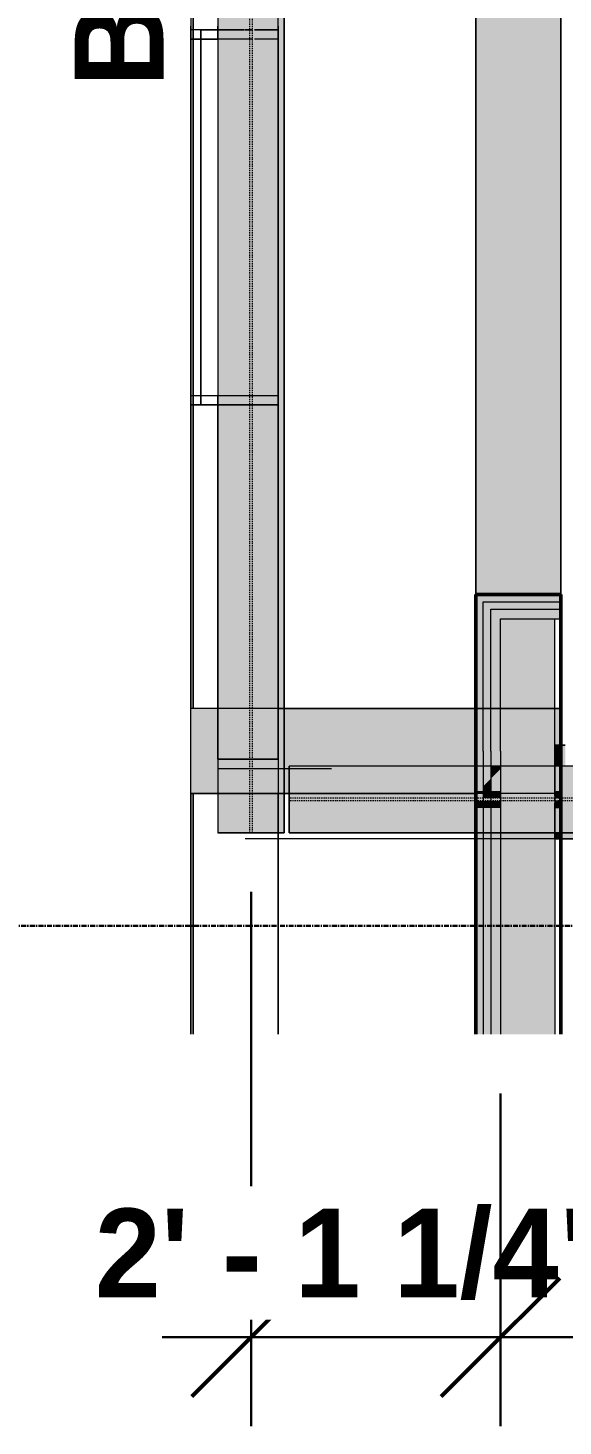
# Model space of a CAD drawing. Header units: inches. Extents: x -15746 to 650, y -81 to 12338.
# Drawn here: x -1324.6 to -1270.3, y 11483.5 to 11625.2 of the extents above; entities that cross this region are included whole.
import ezdxf

# ---------------------------------------------------------------- set-up
doc = ezdxf.new("R2010")
doc.units = ezdxf.units.IN
doc.header["$MEASUREMENT"] = 0
doc.linetypes.add('Grid Line 1_2_', pattern=[0.875, 0.5, -0.125, 0.125, -0.125])
doc.linetypes.add('Hidden 1_8_', pattern=[0.1875, 0.125, -0.0625])
for name, color, linetype, lineweight in [('A-ANNO-DIMS', 211, 'Continuous', 9), ('A-ANNO-DIMS-96', 211, 'Continuous', 9), ('A-DETL-THIN', 151, 'Continuous', 9), ('A-WALL', 113, 'Continuous', 13), ('I-WALL', 2, 'Continuous', 13), ('S-BEAM', 12, 'Continuous', 9), ('S-BEAM-IDEN', 2, 'Continuous', 30), ('S-GRID', 1, 'Continuous', 9)]:
    doc.layers.add(name, color=color, linetype=linetype, lineweight=lineweight)
doc.styles.add('Century Gothic_B', font='', dxfattribs={"height": 9})
doc.styles.get('Century Gothic_B').set_extended_font_data('Century Gothic', bold=True)
doc.dimstyles.new('OD__1_4__Tol__', dxfattribs={"dimscale": 12, "dimtxt": 9.397514, "dimasz": 1, "dimexe": 0.75, "dimexo": 0.5, "dimgap": 0.125, "dimtad": 1, "dimrnd": 0.25, "dimzin": 1, "dimdsep": 46, "dimlunit": 4, "dimtxsty": 'Century Gothic_B', "dimblk1": 'OBLIQUE', "dimblk2": 'OBLIQUE', "dimsah": 1, "dimcen": 0.09, "dimdle": 0.75, "dimazin": 0, "dimtfac": 1, "dimtdec": 4, "dimtix": 1, "dimtmove": 0, "dimatfit": 3, "dimfxl": 1, "dimtvp": 1, "dimtfill": 1, "dimfrac": 2, "dimtolj": 1, "dimtzin": 0, "dimlwd": 30, "dimlwe": 30, "dimarcsym": 2})

# ---------------------------------------------------------------- blocks, each defined once
blk = doc.blocks.new('CTR - 1st Phase - Shell_rvt-2-FRAMING PLAN - 2ND FLOOR AT RAMP')
at = {"layer": 'A-WALL', "transparency": 33554585}
h = blk.add_hatch(color=23, dxfattribs=at)
h.paths.add_polyline_path([(-3831.07, 11551.9), (-3831.07, 11567.04), (-3823.2, 11567.04), (-3823.2, 11567.79), (-3831.82, 11567.79), (-3831.82, 11551.9)], flags=0)
h.paths.add_polyline_path([(-3823.2, 11759.79), (-3823.2, 11760.54), (-3831.07, 11760.54), (-3831.07, 11786.24), (-3827.51, 11786.24), (-3827.51, 11786.99), (-3831.82, 11786.99), (-3831.82, 11759.79), (-3825.9, 11759.79)], flags=0)
h.paths.add_polyline_path([(-3831.82, 11826.99), (-3827.51, 11826.99), (-3827.51, 11827.74), (-3831.07, 11827.74), (-3831.07, 11847.19), (-3831.82, 11847.19)], flags=0)
at = {"layer": 'A-WALL', "lineweight": 5, "transparency": 33554585}
h = blk.add_hatch(color=31, dxfattribs=at)
h.paths.add_polyline_path([(-3830.32, 11551.9), (-3830.32, 11566.29), (-3823.2, 11566.29), (-3823.2, 11567.04), (-3831.07, 11567.04), (-3831.07, 11551.9)], flags=0)
h.paths.add_polyline_path([(-3823.2, 11760.54), (-3823.2, 11761.29), (-3830.32, 11761.29), (-3830.32, 11785.49), (-3827.51, 11785.49), (-3827.51, 11786.24), (-3831.07, 11786.24), (-3831.07, 11760.54), (-3825.9, 11760.54)], flags=0)
h.paths.add_polyline_path([(-3831.07, 11827.74), (-3827.51, 11827.74), (-3827.51, 11828.49), (-3830.32, 11828.49), (-3830.32, 11847.19), (-3831.07, 11847.19)], flags=0)
h = blk.add_hatch(color=31, dxfattribs=at)
h.paths.add_polyline_path([(-3829.32, 11551.9), (-3829.32, 11565.29), (-3823.2, 11565.29), (-3823.2, 11566.29), (-3830.32, 11566.29), (-3830.32, 11551.9)], flags=0)
h.paths.add_polyline_path([(-3830.32, 11761.29), (-3823.2, 11761.29), (-3823.2, 11762.29), (-3829.32, 11762.29), (-3829.32, 11775.36), (-3830.2, 11775.36), (-3830.2, 11782.61), (-3829.32, 11782.61), (-3829.32, 11784.49), (-3827.51, 11784.49), (-3827.51, 11785.49), (-3830.32, 11785.49), (-3830.32, 11766.2)], flags=0)
h.paths.add_polyline_path([(-3830.32, 11828.49), (-3827.51, 11828.49), (-3827.51, 11829.49), (-3829.32, 11829.49), (-3829.32, 11847.19), (-3830.32, 11847.19)], flags=0)
h = blk.add_hatch(color=31, dxfattribs=at)
h.paths.add_polyline_path([(-3823.82, 11551.9), (-3823.82, 11565.29), (-3829.32, 11565.29), (-3829.32, 11551.9), (-3825.9, 11551.9)], flags=0)
h.paths.add_polyline_path([(-3829.32, 11762.29), (-3823.82, 11762.29), (-3823.82, 11775.36), (-3829.32, 11775.36), (-3829.32, 11766.2)], flags=0)
h.paths.add_polyline_path([(-3823.82, 11782.61), (-3823.82, 11786.36), (-3827.51, 11786.36), (-3827.51, 11784.49), (-3829.32, 11784.49), (-3829.32, 11782.61), (-3825.9, 11782.61)], flags=0)
h.paths.add_polyline_path([(-3825.9, 11827.61), (-3823.82, 11827.61), (-3823.82, 11847.19), (-3829.32, 11847.19), (-3829.32, 11829.49), (-3827.51, 11829.49), (-3827.51, 11827.61)], flags=0)
for color, points in [(13, [(-3823.2, 11567.79), (-3823.2, 11759.79), (-3831.82, 11759.79), (-3831.82, 11567.79), (-3825.9, 11567.79)]), (13, [(-3846.47, 11547.59), (-3831.07, 11547.59), (-3831.07, 11556.21), (-3860.72, 11556.21), (-3860.72, 11550.09), (-3846.47, 11550.09)]), (13, [(-3829.32, 11547.59), (-3829.32, 11556.21), (-3830.32, 11556.21), (-3830.32, 11547.59)]), (13, [(-3823.2, 11547.59), (-3823.2, 11556.21), (-3823.82, 11556.21), (-3823.82, 11547.59)]), (31, [(-3830.32, 11523.19), (-3830.32, 11551.9), (-3831.07, 11551.9), (-3831.07, 11523.19)]), (31, [(-3829.32, 11523.19), (-3829.32, 11551.9), (-3830.32, 11551.9), (-3830.32, 11523.19)]), (31, [(-3823.82, 11523.19), (-3823.82, 11551.9), (-3829.32, 11551.9), (-3829.32, 11523.19), (-3825.9, 11523.19)]), (13, [(-3860.47, 11547.59), (-3846.47, 11547.59), (-3846.47, 11550.09), (-3860.72, 11550.09), (-3860.72, 11547.59)])]:
    blk.add_hatch(color=color, dxfattribs=at).paths.add_polyline_path(points, flags=0)
h = blk.add_hatch(color=13, dxfattribs=at)
h.paths.add_polyline_path([(-3823.82, 11547.59), (-3823.82, 11556.21), (-3829.32, 11556.21), (-3829.32, 11547.59), (-3825.9, 11547.59)], flags=0)
h.paths.add_polyline_path([(-3831.07, 11547.59), (-3830.32, 11547.59), (-3830.32, 11556.21), (-3831.07, 11556.21), (-3831.07, 11547.96)], flags=0)
at = {"layer": 'A-WALL', "transparency": 33554585}
blk.add_hatch(color=23, dxfattribs=at).paths.add_polyline_path([(-3831.07, 11523.19), (-3831.07, 11551.9), (-3831.82, 11551.9), (-3831.82, 11523.19)], flags=0)
at = {"layer": 'A-WALL', "color": 33}
for p, q in [((-3831.82, 11551.9), (-3831.82, 11847.19)), ((-3823.2, 11760.54), (-3823.2, 11567.04)), ((-3823.2, 11567.79), (-3831.82, 11567.79)), ((-3851.85, 11556.21), (-3860.47, 11556.21)), ((-3851.85, 11556.21), (-3851.24, 11556.21)), ((-3851.24, 11556.21), (-3831.82, 11556.21)), ((-3831.07, 11556.21), (-3831.82, 11556.21)), ((-3831.82, 11547.59), (-3831.82, 11551.9)), ((-3831.82, 11547.59), (-3846.47, 11547.59)), ((-3830.32, 11547.59), (-3831.07, 11547.59)), ((-3829.32, 11547.59), (-3830.32, 11547.59)), ((-3823.82, 11547.59), (-3829.32, 11547.59))]:
    blk.add_line(p, q, dxfattribs=at)
at = {"layer": 'A-WALL', "color": 253}
for p, q in [((-3851.85, 11556.21), (-3851.85, 11838.99)), ((-3831.82, 11759.79), (-3831.82, 11567.79)), ((-3823.2, 11567.79), (-3823.2, 11759.79)), ((-3860.72, 11702.38), (-3860.72, 11556.21)), ((-3860.47, 11702.38), (-3860.47, 11556.21)), ((-3831.07, 11551.9), (-3831.07, 11567.04)), ((-3831.07, 11567.04), (-3823.2, 11567.04)), ((-3830.32, 11551.9), (-3830.32, 11566.29)), ((-3830.32, 11566.29), (-3823.2, 11566.29)), ((-3823.2, 11566.29), (-3823.2, 11565.29)), ((-3829.32, 11551.9), (-3829.32, 11565.29)), ((-3829.32, 11565.29), (-3823.82, 11565.29)), ((-3823.82, 11565.29), (-3823.2, 11565.29)), ((-3823.82, 11551.9), (-3823.82, 11565.29)), ((-3860.47, 11556.21), (-3860.72, 11556.21)), ((-3860.72, 11550.09), (-3860.72, 11556.21)), ((-3831.82, 11556.21), (-3860.47, 11556.21)), ((-3829.32, 11556.21), (-3830.32, 11556.21)), ((-3831.07, 11551.9), (-3831.07, 11523.19)), ((-3830.32, 11551.9), (-3830.32, 11523.19)), ((-3829.32, 11551.9), (-3829.32, 11523.19)), ((-3823.82, 11551.9), (-3823.82, 11523.19)), ((-3823.2, 11550.35), (-3823.2, 11551.9)), ((-3823.2, 11547.86), (-3823.2, 11550.35)), ((-3857.97, 11547.59), (-3860.72, 11547.59)), ((-3857.97, 11547.59), (-3860.47, 11547.59)), ((-3855.48, 11547.59), (-3857.97, 11547.59)), ((-3855.48, 11547.59), (-3857.97, 11547.59)), ((-3855.36, 11547.59), (-3855.48, 11547.59)), ((-3855.36, 11547.59), (-3855.48, 11547.59)), ((-3855.22, 11547.59), (-3855.35, 11547.59)), ((-3855.22, 11547.59), (-3855.35, 11547.59)), ((-3855.09, 11547.59), (-3855.22, 11547.59)), ((-3855.09, 11547.59), (-3855.22, 11547.59)), ((-3854.96, 11547.59), (-3855.09, 11547.59)), ((-3854.96, 11547.59), (-3855.09, 11547.59)), ((-3854.89, 11547.59), (-3854.96, 11547.59)), ((-3854.89, 11547.59), (-3854.96, 11547.59)), ((-3854.82, 11547.59), (-3854.89, 11547.59)), ((-3854.82, 11547.59), (-3854.89, 11547.59)), ((-3854.74, 11547.59), (-3854.82, 11547.59)), ((-3854.74, 11547.59), (-3854.82, 11547.59)), ((-3854.47, 11547.59), (-3854.74, 11547.59)), ((-3854.47, 11547.59), (-3854.74, 11547.59)), ((-3854.42, 11547.59), (-3854.47, 11547.59)), ((-3854.42, 11547.59), (-3854.47, 11547.59)), ((-3854.37, 11547.59), (-3854.42, 11547.59)), ((-3854.37, 11547.59), (-3854.42, 11547.59)), ((-3854.31, 11547.59), (-3854.37, 11547.59)), ((-3854.31, 11547.59), (-3854.37, 11547.59)), ((-3854.26, 11547.59), (-3854.31, 11547.59)), ((-3854.26, 11547.59), (-3854.31, 11547.59)), ((-3854.09, 11547.59), (-3854.25, 11547.59)), ((-3854.09, 11547.59), (-3854.25, 11547.59)), ((-3853.92, 11547.59), (-3854.09, 11547.59)), ((-3853.92, 11547.59), (-3854.09, 11547.59)), ((-3853.74, 11547.59), (-3853.92, 11547.59)), ((-3853.74, 11547.59), (-3853.92, 11547.59)), ((-3851.85, 11547.59), (-3853.73, 11547.59)), ((-3851.85, 11547.59), (-3853.73, 11547.59)), ((-3851.24, 11547.59), (-3851.85, 11547.59)), ((-3850.74, 11547.59), (-3851.24, 11547.59)), ((-3846.47, 11547.59), (-3850.74, 11547.59)), ((-3846.47, 11547.59), (-3831.82, 11547.59)), ((-3823.2, 11547.59), (-3823.82, 11547.59)), ((-3823.2, 11547.74), (-3823.2, 11547.83)), ((-3823.2, 11547.6), (-3823.2, 11547.7))]:
    blk.add_line(p, q, dxfattribs=at)
at = {"layer": 'A-WALL', "color": 254}
for p, q in [((-3860.47, 11556.21), (-3860.47, 11700.63)), ((-3860.72, 11625.01), (-3860.72, 11625.39)), ((-3857.97, 11625.39), (-3857.97, 11625.01)), ((-3857.97, 11625.01), (-3857.97, 11625.39)), ((-3851.85, 11625.39), (-3851.85, 11625.01)), ((-3860.72, 11586.99), (-3860.72, 11625.01)), ((-3860.72, 11625.01), (-3860.72, 11586.99)), ((-3859.76, 11625.01), (-3860.72, 11625.01)), ((-3857.97, 11625.01), (-3860.72, 11625.01)), ((-3859.72, 11625.01), (-3859.72, 11586.99)), ((-3859.72, 11586.99), (-3859.72, 11625.01)), ((-3859.72, 11625.01), (-3857.97, 11625.01)), ((-3857.97, 11625.01), (-3855.27, 11625.01)), ((-3855.27, 11625.01), (-3857.97, 11625.01)), ((-3855.22, 11624.06), (-3855.48, 11624.06)), ((-3854.96, 11624.06), (-3855.2, 11624.06)), ((-3854.9, 11624.06), (-3854.94, 11624.06)), ((-3854.83, 11624.06), (-3854.88, 11624.06)), ((-3854.76, 11624.06), (-3854.81, 11624.06)), ((-3854.74, 11625.01), (-3854.47, 11625.01)), ((-3854.47, 11625.01), (-3854.74, 11625.01)), ((-3853.73, 11624.06), (-3854.26, 11624.06)), ((-3860.72, 11556.21), (-3860.72, 11586.99)), ((-3860.72, 11586.99), (-3857.97, 11586.99)), ((-3859.72, 11586.99), (-3860.72, 11586.99)), ((-3857.97, 11586.99), (-3859.72, 11586.99)), ((-3857.97, 11586.99), (-3857.97, 11556.21)), ((-3857.97, 11556.21), (-3857.97, 11586.99)), ((-3857.97, 11586.99), (-3855.38, 11586.99)), ((-3855.38, 11586.99), (-3857.97, 11586.99)), ((-3855.48, 11587.94), (-3855.38, 11587.94)), ((-3855.35, 11587.94), (-3855.25, 11587.94)), ((-3855.35, 11586.99), (-3855.25, 11586.99)), ((-3855.25, 11586.99), (-3855.35, 11586.99)), ((-3855.22, 11587.94), (-3855.12, 11587.94)), ((-3855.22, 11586.99), (-3855.12, 11586.99)), ((-3855.12, 11586.99), (-3855.22, 11586.99)), ((-3855.09, 11587.94), (-3854.98, 11587.94)), ((-3855.09, 11586.99), (-3854.98, 11586.99)), ((-3854.98, 11586.99), (-3855.09, 11586.99)), ((-3854.95, 11587.94), (-3854.89, 11587.94)), ((-3854.95, 11586.99), (-3854.89, 11586.99)), ((-3854.89, 11586.99), (-3854.95, 11586.99)), ((-3854.88, 11587.94), (-3854.83, 11587.94)), ((-3854.88, 11586.99), (-3854.83, 11586.99)), ((-3854.83, 11586.99), (-3854.88, 11586.99)), ((-3854.82, 11587.94), (-3854.75, 11587.94)), ((-3854.82, 11586.99), (-3854.75, 11586.99)), ((-3854.75, 11586.99), (-3854.82, 11586.99)), ((-3854.74, 11586.99), (-3854.47, 11586.99)), ((-3854.47, 11586.99), (-3854.74, 11586.99)), ((-3854.47, 11587.94), (-3854.43, 11587.94)), ((-3854.47, 11586.99), (-3854.43, 11586.99)), ((-3854.43, 11586.99), (-3854.47, 11586.99)), ((-3854.42, 11587.94), (-3854.38, 11587.94)), ((-3854.42, 11586.99), (-3854.38, 11586.99)), ((-3854.38, 11586.99), (-3854.42, 11586.99)), ((-3854.37, 11587.94), (-3854.32, 11587.94)), ((-3854.37, 11586.99), (-3854.32, 11586.99)), ((-3854.32, 11586.99), (-3854.37, 11586.99)), ((-3854.31, 11587.94), (-3854.27, 11587.94)), ((-3854.31, 11586.99), (-3854.27, 11586.99)), ((-3854.27, 11586.99), (-3854.31, 11586.99)), ((-3854.23, 11587.94), (-3854.1, 11587.94)), ((-3854.23, 11586.99), (-3854.1, 11586.99)), ((-3854.1, 11586.99), (-3854.23, 11586.99)), ((-3854.07, 11587.94), (-3853.93, 11587.94)), ((-3854.07, 11586.99), (-3853.93, 11586.99)), ((-3853.93, 11586.99), (-3854.07, 11586.99)), ((-3853.91, 11587.94), (-3853.76, 11587.94)), ((-3853.91, 11586.99), (-3853.76, 11586.99)), ((-3853.76, 11586.99), (-3853.91, 11586.99)), ((-3853.73, 11586.99), (-3853.37, 11586.99)), ((-3853.37, 11586.99), (-3853.73, 11586.99)), ((-3823.2, 11565.29), (-3823.2, 11556.21)), ((-3860.72, 11550.09), (-3860.72, 11556.21)), ((-3860.47, 11556.21), (-3860.72, 11556.21)), ((-3857.97, 11556.21), (-3857.97, 11551.09)), ((-3857.97, 11551.09), (-3857.97, 11556.21)), ((-3851.85, 11556.21), (-3851.85, 11551.09)), ((-3851.85, 11551.09), (-3851.85, 11556.21)), ((-3823.82, 11556.21), (-3823.2, 11556.21)), ((-3823.2, 11556.21), (-3823.82, 11556.21)), ((-3823.2, 11552.49), (-3823.2, 11556.21)), ((-3823.2, 11551.9), (-3823.2, 11552.49)), ((-3857.97, 11551.09), (-3855.48, 11551.09)), ((-3855.48, 11551.09), (-3857.97, 11551.09)), ((-3854.74, 11551.09), (-3854.47, 11551.09)), ((-3854.47, 11551.09), (-3854.74, 11551.09)), ((-3854.25, 11551.09), (-3854.09, 11551.09)), ((-3854.09, 11551.09), (-3854.25, 11551.09)), ((-3854.09, 11551.09), (-3853.92, 11551.09)), ((-3853.92, 11551.09), (-3854.09, 11551.09)), ((-3853.92, 11551.09), (-3853.74, 11551.09)), ((-3853.74, 11551.09), (-3853.92, 11551.09)), ((-3853.73, 11551.09), (-3851.85, 11551.09)), ((-3851.85, 11551.09), (-3853.73, 11551.09)), ((-3851.85, 11551.09), (-3851.85, 11550.09)), ((-3851.85, 11551.09), (-3851.85, 11550.09)), ((-3860.72, 11547.59), (-3860.72, 11550.09)), ((-3851.85, 11550.09), (-3851.85, 11547.59)), ((-3851.85, 11550.09), (-3851.85, 11547.59)), ((-3860.47, 11547.59), (-3857.97, 11547.59)), ((-3857.97, 11547.59), (-3855.48, 11547.59)), ((-3855.48, 11547.59), (-3855.36, 11547.59)), ((-3855.35, 11547.59), (-3855.22, 11547.59)), ((-3855.22, 11547.59), (-3855.09, 11547.59)), ((-3855.09, 11547.59), (-3854.96, 11547.59)), ((-3854.96, 11547.59), (-3854.89, 11547.59)), ((-3854.89, 11547.59), (-3854.82, 11547.59)), ((-3854.82, 11547.59), (-3854.74, 11547.59)), ((-3854.74, 11547.59), (-3854.47, 11547.59)), ((-3854.47, 11547.59), (-3854.42, 11547.59)), ((-3854.42, 11547.59), (-3854.37, 11547.59)), ((-3854.37, 11547.59), (-3854.31, 11547.59)), ((-3854.31, 11547.59), (-3854.26, 11547.59)), ((-3854.25, 11547.59), (-3854.09, 11547.59)), ((-3854.09, 11547.59), (-3853.92, 11547.59)), ((-3853.92, 11547.59), (-3853.74, 11547.59)), ((-3853.73, 11547.59), (-3851.85, 11547.59)), ((-3851.85, 11547.59), (-3851.85, 11543.62))]:
    blk.add_line(p, q, dxfattribs=at)
at = {"layer": 'A-WALL', "color": 9}
for p, q in [((-3851.85, 11625.39), (-3851.85, 11625.01)), ((-3851.85, 11625.01), (-3851.85, 11625.39)), ((-3855.22, 11625.01), (-3854.96, 11625.01)), ((-3854.96, 11625.01), (-3855.22, 11625.01)), ((-3854.94, 11625.01), (-3854.9, 11625.01)), ((-3854.9, 11625.01), (-3854.94, 11625.01)), ((-3854.88, 11625.01), (-3854.83, 11625.01)), ((-3854.83, 11625.01), (-3854.88, 11625.01)), ((-3854.81, 11625.01), (-3854.76, 11625.01)), ((-3854.76, 11625.01), (-3854.81, 11625.01)), ((-3854.26, 11625.01), (-3851.85, 11625.01)), ((-3851.85, 11625.01), (-3854.26, 11625.01)), ((-3851.85, 11586.99), (-3851.85, 11625.01)), ((-3851.85, 11625.01), (-3851.85, 11586.99)), ((-3853.37, 11586.99), (-3851.85, 11586.99)), ((-3851.85, 11586.99), (-3853.37, 11586.99)), ((-3851.85, 11586.99), (-3851.85, 11556.21)), ((-3851.85, 11556.21), (-3851.85, 11586.99)), ((-3823.2, 11567.04), (-3823.2, 11566.29)), ((-3830.32, 11556.21), (-3831.07, 11556.21)), ((-3823.82, 11556.21), (-3829.32, 11556.21)), ((-3855.48, 11551.09), (-3855.36, 11551.09)), ((-3855.36, 11551.09), (-3855.48, 11551.09)), ((-3855.35, 11551.09), (-3855.23, 11551.09)), ((-3855.23, 11551.09), (-3855.35, 11551.09)), ((-3855.22, 11551.09), (-3855.1, 11551.09)), ((-3855.1, 11551.09), (-3855.22, 11551.09)), ((-3855.09, 11551.09), (-3854.96, 11551.09)), ((-3854.96, 11551.09), (-3855.09, 11551.09)), ((-3854.96, 11551.09), (-3854.89, 11551.09)), ((-3854.89, 11551.09), (-3854.96, 11551.09)), ((-3854.89, 11551.09), (-3854.82, 11551.09)), ((-3854.82, 11551.09), (-3854.89, 11551.09)), ((-3854.82, 11551.09), (-3854.75, 11551.09)), ((-3854.75, 11551.09), (-3854.82, 11551.09)), ((-3854.47, 11551.09), (-3854.42, 11551.09)), ((-3854.42, 11551.09), (-3854.47, 11551.09)), ((-3854.42, 11551.09), (-3854.37, 11551.09)), ((-3854.37, 11551.09), (-3854.42, 11551.09)), ((-3854.37, 11551.09), (-3854.31, 11551.09)), ((-3854.31, 11551.09), (-3854.37, 11551.09)), ((-3854.31, 11551.09), (-3854.26, 11551.09)), ((-3854.26, 11551.09), (-3854.31, 11551.09)), ((-3860.72, 11547.59), (-3860.72, 11550.09)), ((-3860.72, 11547.59), (-3860.72, 11523.19)), ((-3860.72, 11547.59), (-3846.47, 11547.59)), ((-3860.47, 11547.59), (-3860.47, 11523.19)), ((-3851.85, 11543.62), (-3851.85, 11547.59)), ((-3851.85, 11523.19), (-3851.85, 11543.62))]:
    blk.add_line(p, q, dxfattribs=at)
at = {"layer": 'A-WALL', "color": 50}
for p, q in [((-3860.72, 11624.06), (-3860.72, 11625.01)), ((-3860.72, 11587.94), (-3860.72, 11624.06)), ((-3860.72, 11624.06), (-3860.72, 11587.94)), ((-3860.72, 11587.94), (-3860.72, 11624.06)), ((-3857.97, 11624.06), (-3860.72, 11624.06)), ((-3860.72, 11624.06), (-3857.97, 11624.06)), ((-3857.97, 11625.01), (-3857.97, 11586.99)), ((-3857.97, 11624.06), (-3857.97, 11625.01)), ((-3855.48, 11624.06), (-3857.97, 11624.06)), ((-3855.48, 11624.06), (-3857.97, 11624.06)), ((-3857.97, 11624.06), (-3857.97, 11587.94)), ((-3855.22, 11624.06), (-3855.48, 11624.06)), ((-3854.96, 11624.06), (-3855.2, 11624.06)), ((-3854.9, 11624.06), (-3854.94, 11624.06)), ((-3854.83, 11624.06), (-3854.88, 11624.06)), ((-3854.76, 11624.06), (-3854.81, 11624.06)), ((-3854.47, 11624.06), (-3854.74, 11624.06)), ((-3854.47, 11624.06), (-3854.74, 11624.06)), ((-3853.73, 11624.06), (-3854.26, 11624.06)), ((-3851.85, 11624.06), (-3853.73, 11624.06)), ((-3851.85, 11624.06), (-3853.73, 11624.06)), ((-3851.85, 11625.01), (-3851.85, 11586.99)), ((-3851.85, 11624.06), (-3851.85, 11625.01)), ((-3851.85, 11625.01), (-3851.85, 11624.06)), ((-3851.85, 11587.94), (-3851.85, 11624.06)), ((-3851.85, 11624.06), (-3851.85, 11586.99)), ((-3860.72, 11586.99), (-3860.72, 11587.94)), ((-3860.72, 11587.94), (-3857.97, 11587.94)), ((-3860.72, 11587.94), (-3857.97, 11587.94)), ((-3857.97, 11586.99), (-3857.97, 11587.94)), ((-3857.97, 11587.94), (-3855.48, 11587.94)), ((-3857.97, 11587.94), (-3855.48, 11587.94)), ((-3855.48, 11587.94), (-3855.38, 11587.94)), ((-3855.35, 11587.94), (-3855.25, 11587.94)), ((-3855.22, 11587.94), (-3855.12, 11587.94)), ((-3855.09, 11587.94), (-3854.98, 11587.94)), ((-3854.95, 11587.94), (-3854.89, 11587.94)), ((-3854.88, 11587.94), (-3854.83, 11587.94)), ((-3854.82, 11587.94), (-3854.75, 11587.94)), ((-3854.74, 11587.94), (-3854.47, 11587.94)), ((-3854.74, 11587.94), (-3854.47, 11587.94)), ((-3854.47, 11587.94), (-3854.43, 11587.94)), ((-3854.42, 11587.94), (-3854.38, 11587.94)), ((-3854.37, 11587.94), (-3854.32, 11587.94)), ((-3854.31, 11587.94), (-3854.27, 11587.94)), ((-3854.23, 11587.94), (-3854.1, 11587.94)), ((-3854.07, 11587.94), (-3853.93, 11587.94)), ((-3853.91, 11587.94), (-3853.76, 11587.94)), ((-3853.73, 11587.94), (-3853.41, 11587.94)), ((-3853.73, 11587.94), (-3853.41, 11587.94)), ((-3853.41, 11587.94), (-3851.85, 11587.94)), ((-3853.41, 11587.94), (-3851.85, 11587.94)), ((-3851.85, 11586.99), (-3851.85, 11587.94)), ((-3851.85, 11586.99), (-3851.85, 11556.21)), ((-3851.85, 11556.21), (-3851.85, 11551.09)), ((-3851.85, 11556.21), (-3851.85, 11551.09)), ((-3860.72, 11523.19), (-3860.72, 11547.59)), ((-3860.47, 11523.19), (-3860.47, 11547.59)), ((-3851.85, 11543.62), (-3851.85, 11523.19))]:
    blk.add_line(p, q, dxfattribs=at)
at = {"layer": 'A-WALL', "color": 53, "lineweight": 50}
for p, q in [((-3831.82, 11551.9), (-3831.82, 11567.79)), ((-3831.82, 11567.79), (-3823.2, 11567.79)), ((-3823.2, 11567.79), (-3823.2, 11551.9)), ((-3831.82, 11523.19), (-3831.82, 11551.9)), ((-3823.2, 11551.9), (-3823.2, 11523.19))]:
    blk.add_line(p, q, dxfattribs=at)
at = {"layer": 'A-WALL', "color": 23}
for p, q in [((-3831.82, 11556.21), (-3831.07, 11556.21)), ((-3831.07, 11547.59), (-3831.82, 11547.59))]:
    blk.add_line(p, q, dxfattribs=at)
at = {"layer": 'A-WALL', "color": 21}
for p, q in [((-3831.07, 11556.21), (-3830.32, 11556.21)), ((-3829.32, 11556.21), (-3823.82, 11556.21))]:
    blk.add_line(p, q, dxfattribs=at)
at = {"layer": 'A-WALL', "color": 43}
blk.add_line((-3830.32, 11556.21), (-3829.32, 11556.21), dxfattribs=at)
blk = doc.blocks.new('CTR - 1st Phase -Stairs _ Elevators_rvt-2-FRAMING PLAN - 2ND FLOOR AT RAMP')
at = {"layer": 'I-WALL', "lineweight": 5, "transparency": 33554585}
for points in [[(-3823.2, 11551.9), (-3823.23, 11552.49), (-3823.82, 11552.49), (-3823.82, 11551.9)], [(-3823.82, 11550.35), (-3823.2, 11550.38), (-3823.2, 11551.9), (-3823.82, 11551.9), (-3823.82, 11551.59)], [(-3823.82, 11547.86), (-3823.2, 11547.86), (-3823.2, 11550.35), (-3823.82, 11550.35)], [(-3823.2, 11547.59), (-3823.2, 11547.86), (-3823.82, 11547.83), (-3823.82, 11547.59)], [(-3821.92, 11546.85), (-3819.32, 11546.85), (-3819.32, 11546.99), (-3822.76, 11546.99), (-3822.76, 11547.12), (-3823.2, 11547.12), (-3823.2, 11546.85), (-3822.35, 11546.85)], [(-3823.2, 11542.99), (-3823.2, 11543.62), (-3823.82, 11543.62), (-3823.82, 11542.99)]]:
    blk.add_hatch(color=8, dxfattribs=at).paths.add_polyline_path(points, flags=0)
h = blk.add_hatch(color=8, dxfattribs=at)
h.paths.add_polyline_path([(-3819.32, 11542.99), (-3819.32, 11543.62), (-3823.2, 11543.62), (-3823.2, 11542.99)], flags=0)
h.paths.add_polyline_path([(-3822.76, 11550.35), (-3822.76, 11552.49), (-3823.2, 11552.49), (-3823.2, 11550.35), (-3823.13, 11550.35)], flags=0)
h = blk.add_hatch(color=8, dxfattribs=at)
h.paths.add_polyline_path([(-3819.32, 11543.62), (-3819.32, 11546.85), (-3823.2, 11546.84), (-3823.2, 11543.62), (-3822.35, 11543.62)], flags=0)
h.paths.add_polyline_path([(-3822.76, 11547.12), (-3822.76, 11550.35), (-3823.2, 11550.35), (-3823.2, 11547.12)], flags=0)
h = blk.add_hatch(color=8, dxfattribs=at)
h.paths.add_polyline_path([(-3823.2, 11546.11), (-3823.2, 11546.85), (-3823.82, 11546.84), (-3823.82, 11546.11)], flags=0)
h.paths.add_polyline_path([(-3823.2, 11547.12), (-3823.2, 11547.59), (-3823.82, 11547.57), (-3823.82, 11547.12)], flags=0)
h = blk.add_hatch(color=8, dxfattribs=at)
h.paths.add_polyline_path([(-3823.82, 11543.62), (-3823.2, 11543.62), (-3823.2, 11546.11), (-3823.82, 11546.11)], flags=0)
h.paths.add_polyline_path([(-3823.2, 11546.85), (-3823.2, 11547.12), (-3823.82, 11547.12), (-3823.82, 11546.85)], flags=0)
at = {"layer": 'I-WALL', "color": 254}
for p, q in [((-3823.82, 11552.49), (-3823.23, 11552.49)), ((-3823.23, 11552.49), (-3823.82, 11552.49)), ((-3823.82, 11551.9), (-3823.82, 11552.49)), ((-3823.82, 11552.49), (-3823.82, 11551.9)), ((-3823.82, 11547.47), (-3823.82, 11547.57)), ((-3823.82, 11547.57), (-3823.82, 11547.47)), ((-3823.82, 11547.34), (-3823.82, 11547.44)), ((-3823.82, 11547.44), (-3823.82, 11547.34)), ((-3823.82, 11546.85), (-3823.82, 11547.12)), ((-3823.82, 11547.12), (-3823.82, 11546.85)), ((-3823.82, 11546.54), (-3823.82, 11546.64)), ((-3823.82, 11546.64), (-3823.82, 11546.54)), ((-3823.82, 11546.41), (-3823.82, 11546.51)), ((-3823.82, 11546.51), (-3823.82, 11546.41)), ((-3823.82, 11546.28), (-3823.82, 11546.38)), ((-3823.82, 11546.38), (-3823.82, 11546.28)), ((-3823.82, 11546.14), (-3823.82, 11546.24)), ((-3823.82, 11546.24), (-3823.82, 11546.14)), ((-3823.82, 11543.62), (-3823.82, 11546.11)), ((-3823.82, 11546.11), (-3823.82, 11543.62)), ((-3823.82, 11542.99), (-3823.82, 11543.62)), ((-3823.82, 11543.62), (-3823.82, 11542.99)), ((-3823.82, 11542.99), (-3823.2, 11542.99)), ((-3823.2, 11542.99), (-3823.82, 11542.99))]:
    blk.add_line(p, q, dxfattribs=at)
at = {"layer": 'I-WALL', "color": 253}
for p, q in [((-3823.82, 11550.35), (-3823.82, 11551.9)), ((-3823.82, 11551.9), (-3823.82, 11550.35)), ((-3823.2, 11552.49), (-3822.76, 11552.49)), ((-3822.76, 11552.49), (-3823.2, 11552.49)), ((-3823.82, 11547.86), (-3823.82, 11550.35)), ((-3823.82, 11550.35), (-3823.82, 11547.86)), ((-3823.82, 11547.74), (-3823.82, 11547.83)), ((-3823.82, 11547.83), (-3823.82, 11547.74)), ((-3823.82, 11547.6), (-3823.82, 11547.7)), ((-3823.82, 11547.7), (-3823.82, 11547.6)), ((-3823.2, 11542.99), (-3819.32, 11542.99)), ((-3819.32, 11542.99), (-3823.2, 11542.99))]:
    blk.add_line(p, q, dxfattribs=at)
blk = doc.blocks.new('W-Wide Flange - BEAM SIZE TBD-1866899-FRAMING PLAN - 2ND FLOOR AT RAMP')
at = {"layer": 'S-BEAM', "transparency": 33554483}
for points in [[(-119.37, 3.08), (-119.37, 0.88), (-115.4, 0.88), (-115.4, 3.37), (-119.37, 3.37)], [(-119.37, 3.08), (-119.37, -3.36), (-115.4, -3.36), (-115.4, 3.37), (-119.37, 3.37)], [(-115.4, 3.08), (-115.4, 0.88), (-112.9, 0.88), (-112.9, 3.37), (-115.4, 3.37)], [(-115.4, 3.08), (-115.4, -3.36), (-112.9, -3.36), (-112.9, 3.37), (-115.4, 3.37)], [(-112.9, 3.08), (-112.9, 0.88), (-106.77, 0.88), (-106.77, 3.37), (-112.9, 3.37)], [(-112.9, -2.22), (-112.9, -3.36), (-106.77, -3.36), (-106.77, 3.37), (-112.9, 3.37), (-112.9, 3.08)], [(-106.77, 3.08), (-106.77, -2.76), (119.37, -2.76), (119.37, 3.37), (-106.77, 3.37)], [(-119.37, 0.14), (-115.4, 0.14), (-115.4, 0.88), (-119.37, 0.88), (-119.37, 0.21)], [(-115.4, 0.35), (-115.4, 0.14), (-112.9, 0.14), (-112.9, 0.88), (-115.4, 0.88), (-115.4, 0.48)], [(-112.9, 0.36), (-112.9, 0.14), (-106.77, 0.14), (-106.77, 0.88), (-112.9, 0.88), (-112.9, 0.48)], [(-48.1, 0.14), (119.37, 0.16), (105.41, 0.88), (-33.1, 0.88), (-47.77, 0.15)], [(-119.37, -0.13), (-119.37, -0.87), (-115.4, -0.87), (-115.4, -0.13)], [(-119.37, -2.22), (-119.37, -3.36), (-115.4, -3.36), (-115.4, -0.87), (-119.37, -0.87)], [(-115.4, -0.35), (-115.4, -0.87), (-112.9, -0.87), (-112.9, -0.13), (-115.4, -0.13), (-115.4, -0.35)], [(-115.4, -0.87), (-115.4, -3.36), (-112.9, -3.36), (-112.9, -0.87)], [(-112.9, -0.36), (-112.9, -0.87), (-106.77, -0.87), (-106.77, -0.13), (-112.9, -0.13), (-112.9, -0.35)], [(-112.9, -3.36), (-106.77, -3.36), (-106.77, -0.87), (-112.9, -0.87), (-112.9, -2.22)], [(-106.77, -0.36), (-106.77, -0.87), (-68, -0.85), (-53.57, -0.13), (-106.77, -0.13), (-106.77, -0.35)], [(-106.77, -2.76), (119.37, -2.76), (119.37, -0.87), (-68.57, -0.87), (-99.36, -2.39)], [(-106.77, -2.76), (-68.57, -0.87), (-106.77, -0.87)], [(-68.57, -0.87), (119.37, -0.87), (119.37, -0.13), (-54.37, -0.17), (-68, -0.85)], [(-106.77, -3.36), (119.37, -3.36), (119.37, -2.76), (-106.77, -2.76)], [(-106.77, -3.36), (119.37, -3.36), (119.37, -2.76), (-106.77, -2.76)]]:
    blk.add_hatch(color=256, dxfattribs=at).paths.add_polyline_path(points, flags=0)
h = blk.add_hatch(color=256, dxfattribs=at)
h.paths.add_polyline_path([(-106.77, 0.88), (-33.1, 0.88), (17.37, 3.37), (-106.77, 3.37), (-106.77, 3.08)], flags=0)
h.paths.add_polyline_path([(57.06, 3.37), (105.41, 0.88), (119.37, 0.88), (119.37, 3.37), (62.7, 3.37)], flags=0)
h = blk.add_hatch(color=256, dxfattribs=at)
h.paths.add_polyline_path([(-106.77, 0.36), (-106.77, 0.14), (-47.77, 0.15), (-33.1, 0.88), (-106.77, 0.88), (-106.77, 0.48)], flags=0)
h.paths.add_polyline_path([(105.41, 0.88), (119.37, 0.19), (119.37, 0.88), (113.34, 0.88)], flags=0)
at = {"layer": 'S-BEAM'}
for p, q in [((-119.37, 0.14), (-119.37, 3.37)), ((-119.37, 3.37), (-119.37, 0.88)), ((-119.37, 0.88), (-119.37, 3.37)), ((-119.37, 3.37), (-119.37, -3.36)), ((-115.4, 3.37), (-119.37, 3.37)), ((-115.4, 3.37), (-119.37, 3.37)), ((-115.4, 3.37), (-119.37, 3.37)), ((-115.4, 3.37), (-119.37, 3.37)), ((-112.9, 3.37), (-115.4, 3.37)), ((-112.9, 3.37), (-115.4, 3.37)), ((-112.9, 3.37), (-115.4, 3.37)), ((-112.9, 3.37), (-115.4, 3.37)), ((-106.77, 3.37), (-112.9, 3.37)), ((-106.77, 3.37), (-112.9, 3.37)), ((-106.77, 3.37), (-112.9, 3.37)), ((-106.77, 3.37), (-112.9, 3.37)), ((17.37, 3.37), (-106.77, 3.37)), ((17.37, 3.37), (-106.77, 3.37)), ((17.37, 3.37), (-106.77, 3.37)), ((119.37, 3.37), (-106.77, 3.37)), ((-119.37, 0.88), (-119.37, 0.14)), ((-119.37, 0.14), (-119.37, 0.88)), ((-119.37, -0.13), (-119.37, 0.14)), ((-119.37, -0.35), (-119.37, -0.13)), ((-119.37, -0.13), (-119.37, -0.35)), ((-119.37, -3.36), (-119.37, -0.13)), ((-119.37, -0.87), (-119.37, -0.35)), ((-119.37, -0.35), (-119.37, -0.87)), ((-119.37, -3.36), (-119.37, -0.87)), ((-119.37, -0.87), (-119.37, -3.36)), ((-119.37, -3.36), (-115.4, -3.36)), ((-115.4, -3.36), (-119.37, -3.36)), ((-115.4, -3.36), (-119.37, -3.36)), ((-115.4, -3.36), (-119.37, -3.36)), ((-115.4, -3.36), (-112.9, -3.36)), ((-112.9, -3.36), (-115.4, -3.36)), ((-112.9, -3.36), (-115.4, -3.36)), ((-112.9, -3.36), (-115.4, -3.36)), ((-112.9, -3.36), (-106.77, -3.36)), ((-106.77, -3.36), (-112.9, -3.36)), ((-106.77, -3.36), (-112.9, -3.36)), ((-106.77, -3.36), (-112.9, -3.36)), ((-106.77, -3.36), (119.37, -3.36)), ((119.37, -3.36), (-106.77, -3.36)), ((119.37, -3.36), (-106.77, -3.36)), ((119.37, -3.36), (-106.77, -3.36))]:
    blk.add_line(p, q, dxfattribs=at)
at = {"layer": 'S-BEAM', "linetype": 'Hidden 1_8_'}
for p, q in [((-119.37, 0.14), (-115.4, 0.14)), ((-115.4, 0.14), (-112.9, 0.14)), ((-112.9, 0.14), (-106.77, 0.14)), ((-106.77, 0.14), (119.37, 0.14)), ((-119.37, -0.13), (-115.4, -0.13)), ((-115.4, -0.13), (-112.9, -0.13)), ((-112.9, -0.13), (-106.77, -0.13)), ((-106.77, -0.13), (119.37, -0.13))]:
    blk.add_line(p, q, dxfattribs=at)
blk = doc.blocks.new('W-Wide Flange - BEAM SIZE TBD-1867175-FRAMING PLAN - 2ND FLOOR AT RAMP')
at = {"layer": 'S-BEAM', "transparency": 33554483}
for points in [[(-19.45, 3.36), (-51.64, 3.36), (-51.64, 0.87), (16.36, 0.87), (16.36, 3.36), (1.74, 3.36)], [(-19.45, 3.36), (-51.64, 3.36), (-51.64, -3.37), (16.36, -3.37), (16.36, 3.36), (1.74, 3.36)], [(20.23, 3.36), (20.23, 0.87), (20.86, 0.87), (20.86, 3.36)], [(20.23, 3.36), (20.23, -0.6), (20.86, -0.6), (20.86, 3.36)], [(20.86, 3.36), (20.86, 0.87), (26.36, 0.87), (26.36, 3.36), (22.93, 3.36)], [(26.36, 3.36), (26.36, 0.87), (27.36, 0.87), (27.36, 3.36)], [(26.36, 3.36), (26.36, -0.6), (27.36, -0.6), (27.36, 3.36)], [(27.36, 3.36), (27.36, 0.87), (28.11, 0.87), (28.11, 3.36)], [(28.86, 3.36), (28.11, 3.36), (28.11, 0.87), (28.86, 0.87)], [(44.33, 3.36), (43.51, 3.36), (43.51, 0.87), (47.78, 0.87), (47.78, 3.36)], [(44.33, 3.36), (43.51, 3.36), (43.51, -0.6), (47.78, -0.6), (47.78, 3.36)], [(16.36, 0.87), (-51.64, 0.87), (-51.64, 0.13), (16.36, 0.15), (16.36, 0.84)], [(20.86, 0.87), (20.23, 0.84), (20.23, 0.13), (20.86, 0.15), (20.86, 0.84)], [(26.36, 0.87), (20.86, 0.84), (20.86, 0.13), (26.36, 0.14), (26.36, 0.85)], [(27.36, 0.87), (26.36, 0.85), (26.36, 0.13), (27.36, 0.14), (27.36, 0.85)], [(28.11, 0.87), (27.36, 0.85), (27.36, 0.13), (28.11, 0.14), (28.11, 0.85)], [(28.11, 0.87), (28.11, 0.13), (28.86, 0.14), (28.86, 0.87)], [(43.51, 0.87), (43.51, 0.13), (47.78, 0.13), (47.78, 0.87), (44.01, 0.87)], [(-27.67, -0.88), (-28.5, -0.88), (-28.5, -3.37), (-27.67, -3.37)], [(18.95, -0.14), (18.56, -0.15), (18.56, -0.88), (18.95, -0.84), (18.95, -0.15)], [(18.95, -0.88), (18.56, -0.88), (18.56, -3.37), (18.95, -3.37)], [(20.23, -0.88), (19.8, -0.88), (19.8, -3.37), (20.23, -3.37)], [(20.86, -0.14), (20.23, -0.15), (20.23, -0.6), (20.86, -0.58), (20.86, -0.15)], [(20.23, -0.6), (20.23, -0.88), (20.86, -0.84), (20.86, -0.6)], [(20.86, -0.6), (20.23, -0.6), (20.23, -3.37), (20.86, -3.37)], [(20.23, -0.88), (20.23, -3.37), (20.86, -3.37), (20.86, -0.88)], [(22.93, -0.14), (20.86, -0.15), (20.86, -0.6), (26.36, -0.59), (26.36, -0.14)], [(20.86, -0.6), (20.86, -0.88), (26.36, -0.85), (26.36, -0.6), (22.93, -0.6)], [(20.86, -0.88), (20.86, -3.37), (26.36, -3.37), (26.36, -0.88), (22.93, -0.88)], [(26.36, -0.14), (26.36, -0.6), (27.36, -0.59), (27.36, -0.14)], [(26.36, -0.6), (26.36, -0.88), (27.36, -0.85), (27.36, -0.6)], [(26.36, -0.6), (26.36, -3.1), (27.36, -2.1), (27.36, -0.6)], [(26.36, -0.88), (26.36, -3.1), (27.36, -2.1), (27.36, -0.88)], [(28.11, -0.14), (27.36, -0.14), (27.36, -0.6), (28.11, -0.59), (28.11, -0.14)], [(27.36, -0.6), (27.36, -0.88), (28.11, -0.85), (28.11, -0.6)], [(28.11, -0.88), (27.36, -0.88), (27.36, -2.1), (28.11, -1.35), (28.11, -0.98)], [(28.11, -1.35), (27.36, -2.1), (27.36, -3.37), (28.11, -3.37)], [(28.11, -1.35), (27.36, -2.1), (27.36, -3.37), (28.11, -3.37)], [(28.86, -0.6), (28.11, -0.61), (28.11, -0.88), (28.86, -0.85), (28.86, -0.61)], [(28.86, -0.6), (28.11, -0.6), (28.11, -3.37), (28.86, -3.37)], [(28.58, -0.88), (28.11, -0.88), (28.11, -3.37), (28.86, -3.37), (28.86, -0.88)], [(33.53, -0.88), (28.86, -0.88), (28.86, -3.37), (47.78, -3.37), (47.78, -3.1), (43.51, -3.1), (43.51, -0.88)], [(44.12, -0.6), (43.51, -0.61), (43.51, -0.88), (47.78, -0.88), (47.78, -0.6)], [(43.51, -0.6), (43.51, -3.1), (47.78, -3.1), (47.78, -0.6), (43.83, -0.6)], [(43.51, -0.88), (43.51, -3.1), (47.78, -3.1), (47.78, -0.88), (43.79, -0.88)], [(27.36, -2.1), (26.36, -3.1), (26.36, -3.37), (27.36, -3.37)], [(27.36, -2.1), (26.36, -3.1), (26.36, -3.37), (27.36, -3.37)]]:
    blk.add_hatch(color=256, dxfattribs=at).paths.add_polyline_path(points, flags=0)
h = blk.add_hatch(color=256, dxfattribs=at)
h.paths.add_polyline_path([(33.53, 3.36), (28.86, 3.36), (28.86, 0.87), (43.51, 0.87), (43.51, 3.36)], flags=0)
h.paths.add_polyline_path([(16.36, 3.36), (16.36, 0.87), (20.23, 0.87), (20.23, 3.36)], flags=0)
h = blk.add_hatch(color=256, dxfattribs=at)
h.paths.add_polyline_path([(28.86, 3.36), (28.86, -0.6), (43.51, -0.6), (43.51, 3.36), (32.82, 3.36)], flags=0)
h.paths.add_polyline_path([(16.36, 3.36), (16.36, -3.37), (20.23, -3.37), (20.23, 3.36)], flags=0)
h = blk.add_hatch(color=256, dxfattribs=at)
h.paths.add_polyline_path([(20.86, 3.36), (20.86, -0.6), (26.36, -0.6), (26.36, 3.36), (22.93, 3.36)], flags=0)
h.paths.add_polyline_path([(28.11, 3.36), (27.36, 3.36), (27.36, -0.6), (28.11, -0.6)], flags=0)
h = blk.add_hatch(color=256, dxfattribs=at)
h.paths.add_polyline_path([(28.86, -0.6), (28.86, -3.37), (47.78, -3.37), (47.78, -3.1), (43.51, -3.1), (43.51, -0.6), (33.53, -0.6)], flags=0)
h.paths.add_polyline_path([(28.11, 3.36), (28.11, -0.6), (28.86, -0.6), (28.86, 3.36)], flags=0)
h = blk.add_hatch(color=256, dxfattribs=at)
h.paths.add_polyline_path([(28.86, 0.87), (28.86, 0.13), (43.51, 0.14), (43.51, 0.87), (33.53, 0.87)], flags=0)
h.paths.add_polyline_path([(16.36, 0.87), (16.36, 0.13), (20.23, 0.15), (20.23, 0.87)], flags=0)
h = blk.add_hatch(color=256, dxfattribs=at)
h.paths.add_polyline_path([(19.38, -0.14), (19.38, -0.88), (19.8, -0.84), (19.76, -0.14)], flags=0)
h.paths.add_polyline_path([(-51.64, -0.14), (-51.64, -0.88), (-29.32, -0.88), (-29.32, -0.14)], flags=0)
h.paths.add_polyline_path([(-28.93, -0.14), (-28.93, -0.88), (-28.5, -0.88), (-28.5, -0.14)], flags=0)
h.paths.add_polyline_path([(16.36, -0.14), (-26.84, -0.17), (-26.84, -0.88), (16.36, -0.84), (16.36, -0.15)], flags=0)
h.paths.add_polyline_path([(-27.67, -0.14), (-27.67, -0.88), (-27.24, -0.88), (-27.24, -0.14)], flags=0)
h = blk.add_hatch(color=256, dxfattribs=at)
h.paths.add_polyline_path([(-19.45, -0.88), (-26.84, -0.88), (-26.84, -3.37), (16.36, -3.37), (16.36, -0.88), (1.74, -0.88)], flags=0)
h.paths.add_polyline_path([(19.76, -0.88), (19.38, -0.88), (19.38, -3.37), (19.8, -3.37), (19.8, -0.88)], flags=0)
h.paths.add_polyline_path([(-51.64, -0.88), (-51.64, -3.37), (-29.32, -3.37), (-29.32, -0.88)], flags=0)
h.paths.add_polyline_path([(-28.93, -0.88), (-28.93, -3.37), (-28.5, -3.37), (-28.5, -0.88)], flags=0)
h.paths.add_polyline_path([(-27.24, -0.88), (-27.67, -0.88), (-27.67, -3.37), (-27.24, -3.37)], flags=0)
h = blk.add_hatch(color=256, dxfattribs=at)
h.paths.add_polyline_path([(-26.84, -0.14), (-27.24, -0.17), (-27.24, -0.88), (-26.84, -0.88), (-26.84, -0.17)], flags=0)
h.paths.add_polyline_path([(-29.32, -0.14), (-29.32, -0.88), (-28.93, -0.88), (-28.93, -0.14)], flags=0)
h = blk.add_hatch(color=256, dxfattribs=at)
h.paths.add_polyline_path([(-29.32, -0.88), (-29.32, -3.37), (-28.93, -3.37), (-28.93, -0.88)], flags=0)
h.paths.add_polyline_path([(-27.24, -0.88), (-27.24, -3.37), (-26.84, -3.37), (-26.84, -0.88)], flags=0)
h = blk.add_hatch(color=256, dxfattribs=at)
h.paths.add_polyline_path([(44.12, -0.14), (43.51, -0.14), (43.51, -0.6), (47.78, -0.6), (47.78, -0.14)], flags=0)
h.paths.add_polyline_path([(-28.5, -0.14), (-28.5, -0.88), (-27.67, -0.88), (-27.67, -0.14), (-28.12, -0.14)], flags=0)
h = blk.add_hatch(color=256, dxfattribs=at)
h.paths.add_polyline_path([(18.95, -0.14), (18.95, -0.88), (19.38, -0.84), (19.38, -0.14)], flags=0)
h.paths.add_polyline_path([(16.36, -0.14), (16.36, -0.88), (18.56, -0.84), (18.56, -0.14)], flags=0)
h = blk.add_hatch(color=256, dxfattribs=at)
h.paths.add_polyline_path([(19.38, -0.88), (18.95, -0.88), (18.95, -3.37), (19.38, -3.37)], flags=0)
h.paths.add_polyline_path([(16.36, -0.88), (16.36, -3.37), (18.56, -3.37), (18.56, -0.88)], flags=0)
h = blk.add_hatch(color=256, dxfattribs=at)
h.paths.add_polyline_path([(20.23, -0.14), (19.8, -0.15), (19.8, -0.88), (20.23, -0.84), (20.23, -0.15)], flags=0)
h.paths.add_polyline_path([(33.53, -0.14), (28.86, -0.14), (28.86, -0.6), (43.51, -0.6), (43.51, -0.14)], flags=0)
h = blk.add_hatch(color=256, dxfattribs=at)
h.paths.add_polyline_path([(20.86, -0.6), (20.86, -3.37), (26.36, -3.37), (26.36, -0.6), (22.93, -0.6)], flags=0)
h.paths.add_polyline_path([(28.11, -0.6), (27.36, -0.6), (27.36, -2.1), (28.11, -1.35), (28.11, -0.98)], flags=0)
h = blk.add_hatch(color=256, dxfattribs=at)
h.paths.add_polyline_path([(28.86, -0.6), (28.86, -0.88), (43.51, -0.87), (43.51, -0.6), (33.53, -0.6)], flags=0)
h.paths.add_polyline_path([(28.86, -0.14), (28.11, -0.14), (28.11, -0.6), (28.86, -0.59), (28.86, -0.14)], flags=0)
at = {"layer": 'S-BEAM'}
for p, q in [((-51.64, 3.36), (-51.64, -3.37)), ((-51.64, 0.13), (-51.64, 3.36)), ((-51.64, 3.36), (-51.64, 0.87)), ((-51.64, 0.87), (-51.64, 3.36)), ((16.36, 3.36), (-51.64, 3.36)), ((-51.64, 3.36), (16.36, 3.36)), ((-51.64, 3.36), (16.36, 3.36)), ((-51.64, 3.36), (16.36, 3.36)), ((20.23, 3.36), (16.36, 3.36)), ((16.36, 3.36), (20.23, 3.36)), ((16.36, 3.36), (20.23, 3.36)), ((16.36, 3.36), (20.23, 3.36)), ((20.86, 3.36), (20.23, 3.36)), ((20.23, 3.36), (20.86, 3.36)), ((20.23, 3.36), (20.86, 3.36)), ((20.23, 3.36), (20.86, 3.36)), ((26.36, 3.36), (20.86, 3.36)), ((20.86, 3.36), (26.36, 3.36)), ((20.86, 3.36), (26.36, 3.36)), ((20.86, 3.36), (26.36, 3.36)), ((27.36, 3.36), (26.36, 3.36)), ((26.36, 3.36), (27.36, 3.36)), ((26.36, 3.36), (27.36, 3.36)), ((26.36, 3.36), (27.36, 3.36)), ((28.11, 3.36), (27.36, 3.36)), ((27.36, 3.36), (28.11, 3.36)), ((27.36, 3.36), (28.11, 3.36)), ((27.36, 3.36), (28.11, 3.36)), ((28.86, 3.36), (28.11, 3.36)), ((28.11, 3.36), (28.86, 3.36)), ((28.11, 3.36), (28.86, 3.36)), ((28.11, 3.36), (28.86, 3.36)), ((43.51, 3.36), (28.86, 3.36)), ((28.86, 3.36), (43.51, 3.36)), ((28.86, 3.36), (43.51, 3.36)), ((28.86, 3.36), (43.51, 3.36)), ((47.78, 3.36), (43.51, 3.36)), ((43.51, 3.36), (47.78, 3.36)), ((43.51, 3.36), (47.78, 3.36)), ((43.51, 3.36), (47.78, 3.36)), ((47.78, 3.36), (47.78, 0.87)), ((47.78, 0.87), (47.78, 3.36)), ((47.78, 3.36), (47.78, 0.13)), ((47.78, -0.6), (47.78, 3.36)), ((-51.64, 0.87), (-51.64, 0.13)), ((-51.64, 0.13), (-51.64, 0.87)), ((-51.64, 0), (-51.64, 0.13)), ((47.78, 0.87), (47.78, 0.35)), ((47.78, 0.35), (47.78, 0.87)), ((47.78, 0.35), (47.78, 0.13)), ((47.78, 0.13), (47.78, 0.35)), ((47.78, 0.13), (47.78, -0.14)), ((-51.64, -0.14), (-51.64, 0)), ((-51.64, -0.35), (-51.64, -0.14)), ((-51.64, -0.14), (-51.64, -0.88)), ((-51.64, -3.37), (-51.64, -0.14)), ((-51.64, -0.88), (-51.64, -0.35)), ((-51.64, -3.37), (-51.64, -0.88)), ((-51.64, -0.88), (-51.64, -3.37)), ((47.78, -0.14), (47.78, -0.6)), ((47.78, -0.58), (47.78, -0.14)), ((47.78, -0.14), (47.78, -0.35)), ((47.78, -0.35), (47.78, -0.58)), ((47.78, -0.88), (47.78, -0.58)), ((47.78, -0.58), (47.78, -0.88)), ((47.78, -3.1), (47.78, -0.6)), ((47.78, -0.61), (47.78, -3.1)), ((47.78, -3.1), (47.78, -0.88)), ((47.78, -0.88), (47.78, -3.1)), ((-51.64, -3.37), (-29.32, -3.37)), ((-51.64, -3.37), (-29.32, -3.37)), ((-51.64, -3.37), (16.36, -3.37)), ((-51.64, -3.37), (16.36, -3.37)), ((-29.32, -3.37), (-28.93, -3.37)), ((-29.32, -3.37), (-28.93, -3.37)), ((-28.93, -3.37), (-28.5, -3.37)), ((-28.93, -3.37), (-28.5, -3.37)), ((-28.5, -3.37), (-28.12, -3.37)), ((-28.5, -3.37), (-28.12, -3.37)), ((-28.04, -3.37), (-27.67, -3.37)), ((-28.04, -3.37), (-27.67, -3.37)), ((-27.67, -3.37), (-27.24, -3.37)), ((-27.67, -3.37), (-27.24, -3.37)), ((-27.24, -3.37), (-26.84, -3.37)), ((-27.24, -3.37), (-26.84, -3.37)), ((-26.84, -3.37), (16.36, -3.37)), ((-26.84, -3.37), (16.36, -3.37)), ((16.36, -3.37), (18.56, -3.37)), ((16.36, -3.37), (18.56, -3.37)), ((16.36, -3.37), (20.23, -3.37)), ((16.36, -3.37), (20.23, -3.37)), ((18.56, -3.37), (18.95, -3.37)), ((18.56, -3.37), (18.95, -3.37)), ((18.95, -3.37), (19.38, -3.37)), ((18.95, -3.37), (19.38, -3.37)), ((19.38, -3.37), (19.76, -3.37)), ((19.38, -3.37), (19.76, -3.37)), ((19.8, -3.37), (20.23, -3.37)), ((19.8, -3.37), (20.23, -3.37)), ((20.23, -3.37), (20.86, -3.37)), ((20.23, -3.37), (20.86, -3.37)), ((20.23, -3.37), (20.86, -3.37)), ((20.23, -3.37), (20.86, -3.37)), ((20.86, -3.37), (26.09, -3.37)), ((20.86, -3.37), (26.36, -3.37)), ((20.86, -3.37), (26.36, -3.37)), ((20.86, -3.37), (26.36, -3.37)), ((26.09, -3.37), (26.36, -3.37)), ((26.36, -3.37), (27.36, -3.37)), ((26.36, -3.37), (27.36, -3.37)), ((26.36, -3.37), (27.36, -3.37)), ((26.36, -3.37), (27.36, -3.37)), ((27.36, -3.37), (28.11, -3.37)), ((27.36, -3.37), (28.11, -3.37)), ((27.36, -3.37), (28.11, -3.37)), ((27.36, -3.37), (28.11, -3.37)), ((28.11, -3.37), (28.86, -3.37)), ((28.11, -3.37), (28.86, -3.37)), ((28.11, -3.37), (28.86, -3.37)), ((28.11, -3.37), (28.86, -3.37)), ((28.86, -3.37), (47.78, -3.37)), ((28.86, -3.37), (47.78, -3.37)), ((28.86, -3.37), (47.78, -3.37)), ((28.86, -3.37), (47.78, -3.37)), ((47.78, -3.1), (47.78, -3.37)), ((47.78, -3.37), (47.78, -3.1)), ((47.78, -3.1), (47.78, -3.37)), ((47.78, -3.37), (47.78, -3.1))]:
    blk.add_line(p, q, dxfattribs=at)
at = {"layer": 'S-BEAM', "linetype": 'Hidden 1_8_'}
for p, q in [((-51.64, 0.13), (16.36, 0.13)), ((16.36, 0.13), (20.23, 0.13)), ((20.23, 0.13), (20.86, 0.13)), ((20.86, 0.13), (26.36, 0.13)), ((26.36, 0.13), (27.36, 0.13)), ((27.36, 0.13), (28.11, 0.13)), ((28.11, 0.13), (28.86, 0.13)), ((28.86, 0.13), (43.51, 0.13)), ((43.51, 0.13), (47.78, 0.13)), ((-51.64, -0.14), (16.36, -0.14)), ((16.36, -0.14), (20.23, -0.14)), ((20.23, -0.14), (20.86, -0.14)), ((20.86, -0.14), (26.36, -0.14)), ((26.36, -0.14), (27.36, -0.14)), ((27.36, -0.14), (28.11, -0.14)), ((28.11, -0.14), (28.86, -0.14)), ((28.86, -0.14), (43.51, -0.14)), ((43.51, -0.14), (47.78, -0.14))]:
    blk.add_line(p, q, dxfattribs=at)
blk = doc.blocks.new('DIMBLOCK9-FRAMING PLAN - 2ND FLOOR AT RAMP')
at = {"layer": 'A-ANNO-DIMS-96', "lineweight": 30}
for p, q in [((-1301.98, 11537.62), (-1301.98, 11483.48)), ((-1301.98, 11492.48), (-1301.98, 11537.62)), ((-1276.69, 11492.48), (-1276.69, 11517.19)), ((-1276.69, 11494.97), (-1276.69, 11483.48)), ((-1310.98, 11492.48), (-1276.69, 11492.48))]:
    blk.add_line(p, q, dxfattribs=at)
at = {"layer": 'A-ANNO-DIMS-96', "lineweight": 50}
for p, q in [((-1301.98, 11492.48), (-1295.98, 11498.48)), ((-1276.69, 11492.48), (-1270.69, 11498.48)), ((-1301.98, 11492.48), (-1307.98, 11486.48)), ((-1276.69, 11492.48), (-1282.69, 11486.48))]:
    blk.add_line(p, q, dxfattribs=at)
at = {"layer": 'A-ANNO-DIMS-96', "color": 0, "lineweight": 30, "insert": (-1317.82, 11505.52), "char_height": 9, "width": 68.3781, "attachment_point": 1, "line_spacing_factor": 0.984502, "style": 'Century Gothic_B', "bg_fill": 3, "box_fill_scale": 1.25, "bg_fill_color": 256, "bg_fill_true_color": 13158600, "bg_fill_transparency": 0}
blk.add_mtext('2\' - 1 1/4"', dxfattribs=at)
blk = doc.blocks.new('_Oblique')
at = {"color": 0, "linetype": 'ByBlock', "lineweight": -2}
blk.add_line((-0.5, -0.5), (0.5, 0.5), dxfattribs=at)
blk = doc.blocks.new('DIMBLOCK10-FRAMING PLAN - 2ND FLOOR AT RAMP')
at = {"layer": 'A-ANNO-DIMS-96', "lineweight": 30}
for p, q in [((-1198.69, 11537.62), (-1198.69, 11483.48)), ((-1198.69, 11492.48), (-1198.69, 11537.62)), ((-1276.69, 11492.48), (-1276.69, 11517.19)), ((-1276.69, 11494.97), (-1276.69, 11483.48)), ((-1276.69, 11492.48), (-1189.69, 11492.48))]:
    blk.add_line(p, q, dxfattribs=at)
at = {"layer": 'A-ANNO-DIMS-96', "lineweight": 50}
for p, q in [((-1276.69, 11492.48), (-1270.69, 11498.48)), ((-1198.69, 11492.48), (-1192.69, 11498.48)), ((-1276.69, 11492.48), (-1282.69, 11486.48)), ((-1198.69, 11492.48), (-1204.69, 11486.48))]:
    blk.add_line(p, q, dxfattribs=at)
at = {"layer": 'A-ANNO-DIMS-96', "color": 0, "lineweight": 30, "insert": (-1253.73, 11505.52), "char_height": 9, "width": 38.4851, "attachment_point": 1, "line_spacing_factor": 0.984502, "style": 'Century Gothic_B', "bg_fill": 3, "box_fill_scale": 1.25, "bg_fill_color": 256, "bg_fill_true_color": 13158600, "bg_fill_transparency": 0}
blk.add_mtext('T.B.D.', dxfattribs=at)

msp = doc.modelspace()

# ---------------------------------------------------------------- linework, layer by layer
at = {"layer": 'A-DETL-THIN'}
for p, q in [((-1293.84054, 11550.0894), (-1305.34054, 11550.0894)), ((-1200.27804, 11542.9894), (-1302.59054, 11542.9894))]:
    msp.add_line(p, q, dxfattribs=at)
at = {"layer": 'S-GRID', "linetype": 'Grid Line 1_2_', "lineweight": 30}
msp.add_line((593.20697, 11534.1894), (-1434.4983, 11534.1894), dxfattribs=at)

# ---------------------------------------------------------------- block references
at = {"lineweight": 5}
for name in ['CTR - 1st Phase - Shell_rvt-2-FRAMING PLAN - 2ND FLOOR AT RAMP', 'CTR - 1st Phase -Stairs _ Elevators_rvt-2-FRAMING PLAN - 2ND FLOOR AT RAMP']:
    msp.add_blockref(name, (2552.6332, 0), dxfattribs=at)
at = {"layer": 'S-BEAM'}
for name, p, rotation in [('W-Wide Flange - BEAM SIZE TBD-1866899-FRAMING PLAN - 2ND FLOOR AT RAMP', (-1301.97554, 11662.9894), 89.99999999999997), ('W-Wide Flange - BEAM SIZE TBD-1867175-FRAMING PLAN - 2ND FLOOR AT RAMP', (-1250.33304, 11546.9894), 180)]:
    msp.add_blockref(name, p, dxfattribs=dict(at, rotation=rotation))

# ---------------------------------------------------------------- texts
at = {"layer": 'S-BEAM-IDEN', "lineweight": 9, "insert": (-1319.85852, 11619.22796), "char_height": 9, "width": 106.05, "attachment_point": 1, "rotation": 90, "style": 'Century Gothic_B'}
msp.add_mtext('BEAM SIZE TBD', dxfattribs=at)

# ---------------------------------------------------------------- next in the draw order: dimensions: what is measured, and where the dimension line sits
at = {"layer": 'A-ANNO-DIMS', "lineweight": 30}
dim = msp.add_linear_dim(base=(-1276.6905391818, 11492.4824045533), p1=(-1301.9755391818, 11543.6243961104), p2=(-1276.6905391818, 11500.9676859275), dimstyle='OD__1_4__Tol__', override={"dimpost": '<>', "dimfxl": 49.58756}, dxfattribs=at)
dim.commit()
dim.dimension.update_dxf_attribs({"geometry": 'DIMBLOCK9-FRAMING PLAN - 2ND FLOOR AT RAMP', "text_midpoint": (-1289.3330391818, 11499.4123841991)})

# ---------------------------------------------------------------- next in the draw order: dimensions: what is measured, and where the dimension line sits
dim = msp.add_linear_dim(base=(-1198.69054, 11492.4824), p1=(-1276.69054, 11500.96769), p2=(-1198.69054, 11543.6244), text='T.B.D.', dimstyle='OD__1_4__Tol__', override={"dimpost": '<>', "dimfxl": 88.902165}, dxfattribs=at)
dim.commit()
dim.dimension.update_dxf_attribs({"geometry": 'DIMBLOCK10-FRAMING PLAN - 2ND FLOOR AT RAMP', "text_midpoint": (-1237.69054, 11498.56806)})

doc.saveas('drawing.dxf')
